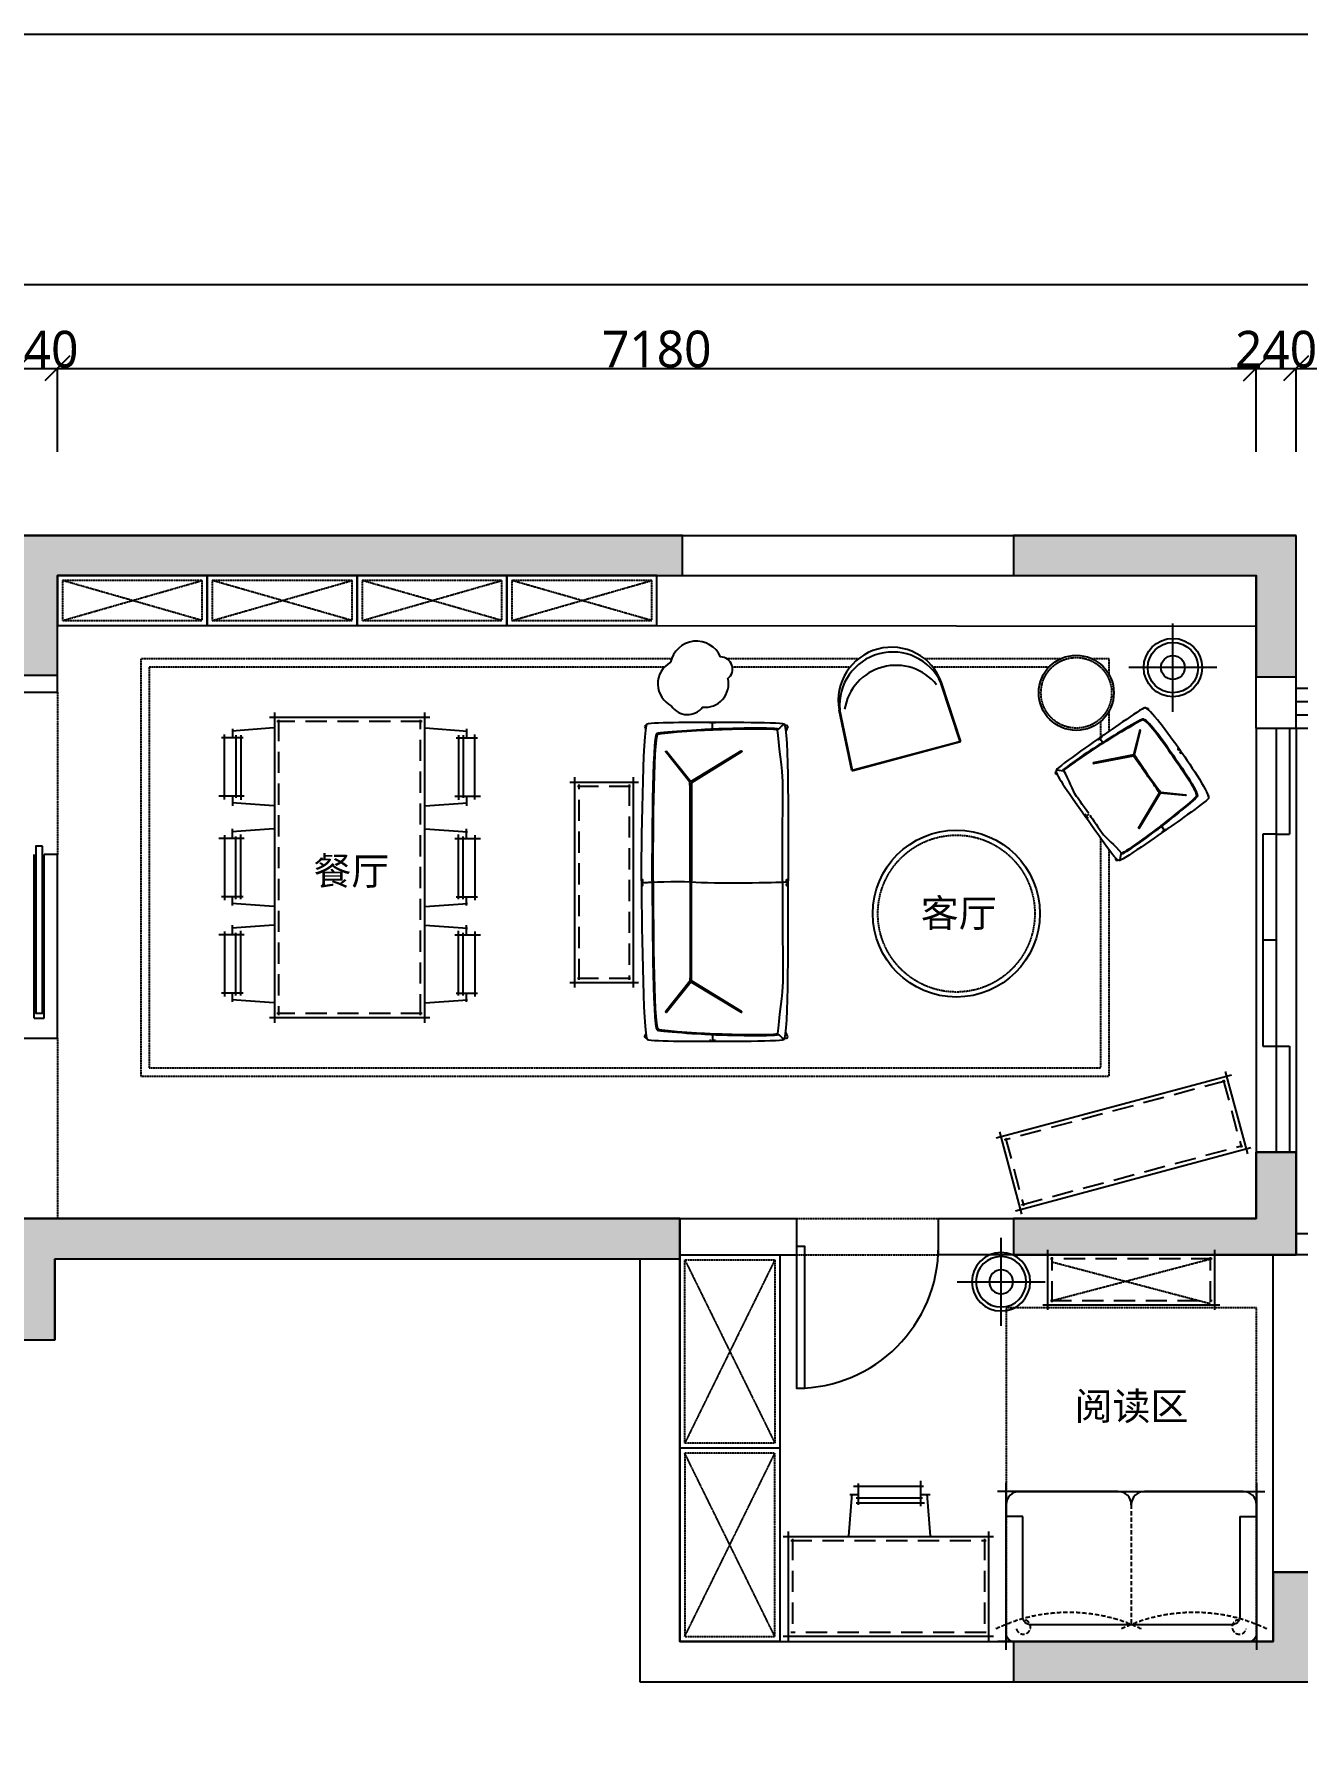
# Model space of a CAD drawing. Header units: millimetres. Extents: x -18923 to 87021, y -73077 to -1985.
# Drawn here: x 22023 to 29594, y -48870 to -38680 of the extents above; entities that cross this region are included whole.
import ezdxf

# ---------------------------------------------------------------- set-up
doc = ezdxf.new("R2010")
doc.units = ezdxf.units.MM
doc.header["$LTSCALE"] = 10
doc.linetypes.add('DASH', pattern=[0.35, 0.25, -0.1])
doc.linetypes.add('DASHED', pattern=[19.05, 12.7, -6.35])
doc.layers.get('Defpoints').update_dxf_attribs({"color": 250})
for name, color, linetype in [('0文字-标注', 7, 'Continuous'), ('1结构-填充-剪力墙', 251, 'Continuous'), ('1结构-墙体', 7, 'Continuous'), ('1结构-墙体-基层', 233, 'Continuous'), ('1结构-楼梯-栏杆', 43, 'Continuous'), ('1结构-楼梯-梯步', 49, 'Continuous'), ('1结构-窗及电梯', 133, 'Continuous'), ('1结构-门', 133, 'Continuous'), ('2平面-家具-活动', 133, 'Continuous'), ('2平面-家具-细线', 8, 'Continuous'), ('5', 8, 'Continuous'), ('DISEGNO', 7, 'Continuous'), ('平面-家具', 133, 'Continuous'), ('平面-文字', 255, 'Continuous'), ('门窗', 3, 'Continuous')]:
    doc.layers.add(name, color=color, linetype=linetype)
doc.styles.add('dim_font', font='SIMPLEX.shx', dxfattribs={"width": 0.8})
doc.styles.add('图框－雅黑', font='')
doc.styles.get('图框－雅黑').set_extended_font_data('Microsoft YaHei')
doc.dimstyles.new('1-30', dxfattribs={"dimtxt": 150, "dimasz": 4, "dimexe": 1.5, "dimexo": 0, "dimgap": 0.6, "dimtad": 1, "dimdec": 0, "dimlfac": 30, "dimdsep": 46, "dimtxsty": 'dim_font', "dimblk": 'DOTSMALL', "dimcen": 4, "dimdle": 1.5, "dimclrd": 123, "dimclre": 123, "dimclrt": 256, "dimadec": 0, "dimazin": 0, "dimtfac": 1, "dimtdec": 0, "dimtix": 1, "dimtmove": 2, "dimatfit": 3, "dimldrblk": 'DOTSMALL', "dimfxl": 1.5, "dimarcsym": 0})

# ---------------------------------------------------------------- blocks, each defined once
blk = doc.blocks.new('_OBLIQUE')
at = {"color": 0, "linetype": 'ByBlock'}
blk.add_line((-0.5, -0.5), (0.5, 0.5), dxfattribs=at)
blk = doc.blocks.new('*D104')
at = {"layer": '0文字-标注', "color": 8, "lineweight": -2, "transparency": 16777216}
for p, q in [((22161, -40684), (29344, -40684)), ((22163, -41184), (22163, -40683)), ((29343, -41184), (29343, -40683))]:
    blk.add_line(p, q, dxfattribs=at)
at = {"layer": 'Defpoints', "color": 0, "transparency": 16777216}
for p in [(29343, -40684), (22163, -41184), (29343, -41184)]:
    blk.add_point(p, dxfattribs=at)
at = {"layer": '0文字-标注', "color": 8, "lineweight": -2, "transparency": 16777216, "xscale": 150, "yscale": 150, "zscale": 150, "rotation": 180}
blk.add_blockref('_OBLIQUE', (22163, -40684), dxfattribs=at)
at = {"layer": '0文字-标注', "color": 8, "lineweight": -2, "transparency": 16777216, "xscale": 150, "yscale": 150, "zscale": 150}
blk.add_blockref('_OBLIQUE', (29343, -40684), dxfattribs=at)
at = {"layer": '0文字-标注', "color": 255, "transparency": 16777216, "insert": (25753, -40569), "char_height": 220, "attachment_point": 5, "style": '图框－雅黑'}
blk.add_mtext('7180', dxfattribs=at)
blk = doc.blocks.new('_DotSmall')
at = {"color": 0, "linetype": 'ByBlock', "const_width": 0.5}
blk.add_lwpolyline([(-0.0625, 0, 1), (0.0625, 0, 1)], format="xyb", close=True, dxfattribs=at)
blk = doc.blocks.new('*D105')
at = {"layer": '0文字-标注', "color": 8, "lineweight": -2, "transparency": 16777216}
for p, q in [((29581, -40684), (30810, -40684)), ((29583, -41184), (29583, -40683)), ((30809, -41184), (30809, -40683))]:
    blk.add_line(p, q, dxfattribs=at)
at = {"layer": 'Defpoints', "color": 0, "transparency": 16777216}
for p in [(30809, -40684), (29583, -41184), (30809, -41184)]:
    blk.add_point(p, dxfattribs=at)
at = {"layer": '0文字-标注', "color": 8, "lineweight": -2, "transparency": 16777216, "xscale": 150, "yscale": 150, "zscale": 150, "rotation": 180}
blk.add_blockref('_OBLIQUE', (29583, -40684), dxfattribs=at)
at = {"layer": '0文字-标注', "color": 8, "lineweight": -2, "transparency": 16777216, "xscale": 150, "yscale": 150, "zscale": 150}
blk.add_blockref('_OBLIQUE', (30809, -40684), dxfattribs=at)
at = {"layer": '0文字-标注', "color": 255, "transparency": 16777216, "insert": (30196, -40569), "char_height": 220, "attachment_point": 5, "style": '图框－雅黑'}
blk.add_mtext('1225', dxfattribs=at)
blk = doc.blocks.new('*D106')
at = {"layer": '0文字-标注', "color": 8, "lineweight": -2, "transparency": 16777216}
for p, q in [((31050, -40184), (11327, -40184)), ((11329, -41184), (11329, -40183)), ((31049, -41184), (31049, -40183))]:
    blk.add_line(p, q, dxfattribs=at)
at = {"layer": 'Defpoints', "color": 0, "transparency": 16777216}
for p in [(11329, -40184), (11329, -41184), (31049, -41184)]:
    blk.add_point(p, dxfattribs=at)
at = {"layer": '0文字-标注', "color": 8, "lineweight": -2, "transparency": 16777216, "xscale": 150, "yscale": 150, "zscale": 150, "rotation": 180}
blk.add_blockref('_OBLIQUE', (11329, -40184), dxfattribs=at)
at = {"layer": '0文字-标注', "color": 8, "lineweight": -2, "transparency": 16777216, "xscale": 150, "yscale": 150, "zscale": 150}
blk.add_blockref('_OBLIQUE', (31049, -40184), dxfattribs=at)
at = {"layer": '0文字-标注', "color": 255, "transparency": 16777216, "insert": (21189, -40069), "char_height": 220, "attachment_point": 5, "style": '图框－雅黑'}
blk.add_mtext('19720', dxfattribs=at)
blk = doc.blocks.new('*D109')
at = {"layer": '0文字-标注', "color": 8, "lineweight": -2, "transparency": 16777216}
for p, q in [((21923, -40684), (21773, -40684)), ((21923, -41184), (21923, -40683)), ((21923, -40684), (22163, -40684)), ((22163, -41184), (22163, -40683)), ((22163, -40684), (22313, -40684))]:
    blk.add_line(p, q, dxfattribs=at)
at = {"layer": 'Defpoints', "color": 0, "transparency": 16777216}
for p in [(22163, -40684), (21923, -41184), (22163, -41184)]:
    blk.add_point(p, dxfattribs=at)
at = {"layer": '0文字-标注', "color": 8, "lineweight": -2, "transparency": 16777216, "xscale": 150, "yscale": 150, "zscale": 150}
blk.add_blockref('_OBLIQUE', (21923, -40684), dxfattribs=at)
at = {"layer": '0文字-标注', "color": 8, "lineweight": -2, "transparency": 16777216, "xscale": 150, "yscale": 150, "zscale": 150, "rotation": 180}
blk.add_blockref('_OBLIQUE', (22163, -40684), dxfattribs=at)
at = {"layer": '0文字-标注', "color": 255, "transparency": 16777216, "insert": (22043, -40570), "char_height": 220, "attachment_point": 5, "style": '图框－雅黑'}
blk.add_mtext('240', dxfattribs=at)
blk = doc.blocks.new('*D110')
at = {"layer": '0文字-标注', "color": 8, "lineweight": -2, "transparency": 16777216}
for p, q in [((29343, -40684), (29193, -40684)), ((29343, -41184), (29343, -40683)), ((29343, -40684), (29583, -40684)), ((29583, -41184), (29583, -40683)), ((29583, -40684), (29733, -40684))]:
    blk.add_line(p, q, dxfattribs=at)
at = {"layer": 'Defpoints', "color": 0, "transparency": 16777216}
for p in [(29583, -40684), (29343, -41184), (29583, -41184)]:
    blk.add_point(p, dxfattribs=at)
at = {"layer": '0文字-标注', "color": 8, "lineweight": -2, "transparency": 16777216, "xscale": 150, "yscale": 150, "zscale": 150}
blk.add_blockref('_OBLIQUE', (29343, -40684), dxfattribs=at)
at = {"layer": '0文字-标注', "color": 8, "lineweight": -2, "transparency": 16777216, "xscale": 150, "yscale": 150, "zscale": 150, "rotation": 180}
blk.add_blockref('_OBLIQUE', (29583, -40684), dxfattribs=at)
at = {"layer": '0文字-标注', "color": 255, "transparency": 16777216, "insert": (29463, -40570), "char_height": 220, "attachment_point": 5, "style": '图框－雅黑'}
blk.add_mtext('240', dxfattribs=at)
blk = doc.blocks.new('A$C6A8E5D30')
for p, q in [((145, 430), (17, 430)), ((34, 41), (34, 461)), ((331, 489), (78, 469)), ((83, 483), (83, 430)), ((103, 445), (103, 47)), ((132, 445), (132, 35)), ((153, 58), (0, 58)), ((331, 0), (78, 20)), ((83, 58), (83, 1))]:
    blk.add_line(p, q)
blk = doc.blocks.new('A$C5C387291')
for p, q in [((300, -630), (300, 630)), ((900, 630), (900, -630)), ((270, 600), (930, 600)), ((270, -600), (930, -600))]:
    blk.add_line(p, q)
at = {"color": 8, "linetype": 'DASHED'}
for p, q in [((315, 575), (885, 575)), ((325, -585), (325, 585)), ((875, 585), (875, -585)), ((315, -575), (885, -575))]:
    blk.add_line(p, q, dxfattribs=at)
blk = doc.blocks.new('A$C464246A8')
at = {"layer": '平面-家具'}
for p, q in [((-750, -50), (-750, 950)), ((-80, 900), (-801, 900)), ((-750, 820), (-750, 750)), ((-689, 900), (800, 900)), ((-670, 900), (-80, 900)), ((80, 900), (670, 900)), ((670, 900), (80, 900)), ((801, 0), (-800, 0))]:
    blk.add_line(p, q, dxfattribs=at)
at = {"layer": '平面-家具', "linetype": 'ByBlock'}
for p, q in [((750, 950), (750, -50)), ((750, 750), (750, 820))]:
    blk.add_line(p, q, dxfattribs=at)
at = {"layer": '平面-家具', "color": 8, "linetype": 'DASHED', "ltscale": 0.2}
blk.add_lwpolyline([(0, 820), (0, 100)], dxfattribs=at)
at = {"layer": '平面-家具'}
for points in [[(750, 750), (750, 50, -0.414214), (700, 0), (-700, 0, -0.414214), (-750, 50), (-750, 750)], [(650, 750), (650, 150, -0.414214), (600, 100), (-600, 100, -0.414214), (-650, 150), (-650, 750)]]:
    blk.add_lwpolyline(points, format="xyb", dxfattribs=at)
blk.add_lwpolyline([(-650, 750), (-750, 750)], dxfattribs=at)
at = {"layer": '平面-家具', "linetype": 'ByBlock'}
blk.add_lwpolyline([(650, 750), (750, 750)], dxfattribs=at)
at = {"layer": '平面-家具'}
for centre, start, end in [((-670, 820), 90, 180), ((-670, 820), 90, 180), ((-80, 820), 0, 90), ((80, 820), 90, 180)]:
    blk.add_arc(centre, 80, start, end, dxfattribs=at)
at = {"layer": '平面-家具', "linetype": 'ByBlock'}
blk.add_arc((670, 820), 80, 0, 90, dxfattribs=at)
at = {"layer": '平面-家具', "color": 8, "linetype": 'DASHED', "ltscale": 0.2}
for centre, radius, start, end in [((-376, -836), 1011, 64.4196, 115.5804), ((-647, 88), 43.2, 195.3981, 89.658), ((376, -836), 1011, 64.4196, 115.5804), ((647, 88), 43.2, 90.342, 344.6019)]:
    blk.add_arc(centre, radius, start, end, dxfattribs=at)
blk = doc.blocks.new('A$C6C9B5940')
for p, q in [((297, 233), (44, 214)), ((49, 175), (49, 232)), ((119, 175), (-34, 175)), ((0, 195), (0, -195)), ((69, -190), (69, 186)), ((98, -190), (98, 198)), ((112, -175), (-17, -175)), ((49, -228), (49, -175)), ((297, -234), (44, -215))]:
    blk.add_line(p, q)
blk = doc.blocks.new('A$C2F4954E5')
at = {"color": 8, "linetype": 'DASHED'}
for p, q in [((1219, 1905), (349, 1905)), ((359, 1915), (359, 145)), ((1209, 145), (1209, 1915)), ((1219, 155), (349, 155))]:
    blk.add_line(p, q, dxfattribs=at)
at = {"layer": '2平面-家具-活动'}
for p, q in [((334, 1960), (334, 100)), ((1234, 100), (1234, 1960)), ((1264, 1930), (304, 1930)), ((1264, 130), (304, 130))]:
    blk.add_line(p, q, dxfattribs=at)
at = {"layer": '2平面-家具-活动', "xscale": -1, "rotation": 180}
blk.add_blockref('A$C6C9B5940', (34, 1633), dxfattribs=at)
at = {"layer": '2平面-家具-活动', "rotation": 180}
blk.add_blockref('A$C6C9B5940', (1534, 1633), dxfattribs=at)
at = {"layer": '2平面-家具-活动'}
for p in [(34, 1030), (34, 453)]:
    blk.add_blockref('A$C6C9B5940', p, dxfattribs=at)
at = {"layer": '2平面-家具-活动', "xscale": -1}
for p in [(1534, 1030), (1534, 453)]:
    blk.add_blockref('A$C6C9B5940', p, dxfattribs=at)
blk = doc.blocks.new('block 838')
at = {"layer": 'DISEGNO', "color": 250, "lineweight": 35, "true_color": 0x19161a}
blk.add_open_spline([(47.2, 358.9), (47.2, 358.7), (47, 358.7), (46.8, 358.7), (46.8, 358.7), (46.8, 358.7), (46.8, 358.7), (46.5, 358.7), (46.3, 358.7), (46.3, 358.9), (46.3, 358.9), (46.3, 358.9), (46.3, 358.9), (46.3, 359), (46.5, 359.1), (46.8, 359.1), (46.8, 359.1), (46.8, 359.1), (46.8, 359.1), (47, 359.1), (47.2, 359), (47.2, 358.9)], degree=3, knots=[0, 0, 0, 0, 1, 1, 1, 2, 2, 2, 3, 3, 3, 4, 4, 4, 5, 5, 5, 6, 6, 6, 7, 7, 7, 7], dxfattribs=at)
blk = doc.blocks.new('block 839')
at = {"layer": 'DISEGNO', "color": 250, "lineweight": 35, "true_color": 0x19161a}
blk.add_open_spline([(50, 358.9), (50, 358.7), (49.8, 358.7), (49.6, 358.7), (49.6, 358.7), (49.6, 358.7), (49.6, 358.7), (49.3, 358.7), (49.1, 358.7), (49.1, 358.9), (49.1, 358.9), (49.1, 358.9), (49.1, 358.9), (49.1, 359), (49.3, 359.1), (49.6, 359.1), (49.6, 359.1), (49.6, 359.1), (49.6, 359.1), (49.8, 359.1), (50, 359), (50, 358.9)], degree=3, knots=[0, 0, 0, 0, 1, 1, 1, 2, 2, 2, 3, 3, 3, 4, 4, 4, 5, 5, 5, 6, 6, 6, 7, 7, 7, 7], dxfattribs=at)
blk = doc.blocks.new('block 842')
at = {"layer": 'DISEGNO', "color": 250, "lineweight": 35, "true_color": 0x19161a}
blk.add_open_spline([(47.2, 262.9), (47.2, 262.8), (47, 262.7), (46.8, 262.7), (46.8, 262.7), (46.8, 262.7), (46.8, 262.7), (46.5, 262.7), (46.3, 262.8), (46.3, 262.9), (46.3, 262.9), (46.3, 262.9), (46.3, 262.9), (46.3, 263.1), (46.5, 263.2), (46.8, 263.2), (46.8, 263.2), (46.8, 263.2), (46.8, 263.2), (47, 263.2), (47.2, 263.1), (47.2, 262.9)], degree=3, knots=[0, 0, 0, 0, 1, 1, 1, 2, 2, 2, 3, 3, 3, 4, 4, 4, 5, 5, 5, 6, 6, 6, 7, 7, 7, 7], dxfattribs=at)
blk = doc.blocks.new('block 843')
at = {"layer": 'DISEGNO', "color": 250, "lineweight": 35, "true_color": 0x19161a}
blk.add_open_spline([(50, 262.9), (50, 262.8), (49.8, 262.7), (49.6, 262.7), (49.6, 262.7), (49.6, 262.7), (49.6, 262.7), (49.3, 262.7), (49.1, 262.8), (49.1, 262.9), (49.1, 262.9), (49.1, 262.9), (49.1, 262.9), (49.1, 263.1), (49.3, 263.2), (49.6, 263.2), (49.6, 263.2), (49.6, 263.2), (49.6, 263.2), (49.8, 263.2), (50, 263.1), (50, 262.9)], degree=3, knots=[0, 0, 0, 0, 1, 1, 1, 2, 2, 2, 3, 3, 3, 4, 4, 4, 5, 5, 5, 6, 6, 6, 7, 7, 7, 7], dxfattribs=at)
blk = doc.blocks.new('DivanoCarmel2400P')
for p, q in [((208107, 8759), (208118, 8770)), ((208109, 8756), (208107, 8759)), ((208118, 8770), (208136, 8761)), ((210173, 8770), (210155, 8761)), ((210184, 8759), (210173, 8770)), ((210182, 8756), (210184, 8759)), ((208138, 7929), (208138, 7929)), ((208112, 7840), (208107, 7831)), ((208107, 7831), (208118, 7821)), ((208118, 7821), (208149, 7835)), ((210173, 7821), (210143, 7835)), ((210184, 7831), (210173, 7821)), ((210179, 7840), (210184, 7831))]:
    blk.add_line(p, q)
for points in [[(209152, 8790), (208996, 8790), (208112, 8781), (208100, 8752)], [(209152, 8790), (209309, 8790), (210179, 8781), (210191, 8752)], [(208100, 8752), (208088, 8723), (208089, 8356), (208089, 8356)], [(208100, 8752), (208100, 8752), (208100, 8752), (208100, 8752)], [(208163, 8687), (208151, 8657), (208133, 8316), (208133, 8316)], [(208169, 8682), (208157, 8653), (208139, 8320), (208139, 8320)], [(209157, 8719), (209032, 8719), (208176, 8717), (208163, 8687)], [(208163, 8687), (208163, 8687), (208163, 8687), (208163, 8687)], [(209152, 8713), (208996, 8713), (208181, 8711), (208169, 8682)], [(208169, 8682), (208169, 8682), (208169, 8682), (208169, 8682)], [(209151, 8719), (209312, 8719), (210115, 8717), (210128, 8687)], [(209152, 8713), (209309, 8713), (210110, 8711), (210122, 8682)], [(210122, 8682), (210122, 8682), (210122, 8682), (210122, 8682)], [(210122, 8682), (210134, 8653), (210152, 8320), (210152, 8320)], [(210128, 8687), (210128, 8687), (210128, 8687), (210128, 8687)], [(210128, 8687), (210140, 8657), (210158, 8316), (210158, 8316)], [(210191, 8752), (210191, 8752), (210191, 8752), (210191, 8752)], [(210191, 8752), (210203, 8723), (210202, 8356), (210202, 8356)], [(208089, 8356), (208089, 8356), (208088, 7874), (208100, 7845)], [(208089, 8356), (208089, 8356), (208089, 8356), (208089, 8356)], [(208093, 8339), (208091, 8339), (208090, 8337), (208090, 8334)], [(208095, 8334), (208095, 8337), (208094, 8339), (208093, 8339)], [(208093, 8339), (208093, 8339), (208093, 8339), (208093, 8339)], [(210202, 8356), (210202, 8356), (210203, 7874), (210191, 7845)], [(210196, 8334), (210196, 8337), (210197, 8339), (210199, 8339)], [(210199, 8339), (210199, 8339), (210199, 8339), (210199, 8339)], [(210199, 8339), (210200, 8339), (210201, 8337), (210201, 8334)], [(210202, 8356), (210202, 8356), (210202, 8356), (210202, 8356)], [(208139, 8320), (208134, 8320), (208094, 8320), (208089, 8319)], [(208090, 8334), (208090, 8334), (208090, 8334), (208090, 8334)], [(208090, 8334), (208090, 8332), (208091, 8330), (208093, 8330)], [(208093, 8311), (208091, 8311), (208090, 8309), (208090, 8306)], [(208090, 8306), (208090, 8306), (208090, 8306), (208090, 8306)], [(208090, 8306), (208090, 8303), (208091, 8301), (208093, 8301)], [(208093, 8330), (208094, 8330), (208095, 8332), (208095, 8334)], [(208095, 8306), (208095, 8309), (208094, 8311), (208093, 8311)], [(208093, 8311), (208093, 8311), (208093, 8311), (208093, 8311)], [(208093, 8301), (208094, 8301), (208095, 8303), (208095, 8306)], [(208095, 8334), (208095, 8334), (208095, 8334), (208095, 8334)], [(208095, 8306), (208095, 8306), (208095, 8306), (208095, 8306)], [(208133, 8316), (208133, 8316), (208119, 7910), (208134, 7883)], [(208139, 8320), (208139, 8320), (208125, 7916), (208140, 7889)], [(208133, 8316), (208133, 8316), (208133, 8316), (208133, 8316)], [(208139, 8320), (208139, 8320), (208139, 8320), (208139, 8320)], [(210152, 8320), (210152, 8320), (210166, 7916), (210151, 7889)], [(210152, 8320), (210152, 8320), (210152, 8320), (210152, 8320)], [(210152, 8320), (210157, 8320), (210197, 8320), (210202, 8319)], [(210158, 8316), (210158, 8316), (210172, 7910), (210157, 7883)], [(210158, 8316), (210158, 8316), (210158, 8316), (210158, 8316)], [(210199, 8330), (210197, 8330), (210196, 8332), (210196, 8334)], [(210196, 8334), (210196, 8334), (210196, 8334), (210196, 8334)], [(210196, 8306), (210196, 8309), (210197, 8311), (210199, 8311)], [(210199, 8301), (210197, 8301), (210196, 8303), (210196, 8306)], [(210196, 8306), (210196, 8306), (210196, 8306), (210196, 8306)], [(210201, 8334), (210201, 8332), (210200, 8330), (210199, 8330)], [(210199, 8311), (210199, 8311), (210199, 8311), (210199, 8311)], [(210199, 8311), (210200, 8311), (210201, 8309), (210201, 8306)], [(210201, 8306), (210201, 8303), (210200, 8301), (210199, 8301)], [(210201, 8334), (210201, 8334), (210201, 8334), (210201, 8334)], [(210201, 8306), (210201, 8306), (210201, 8306), (210201, 8306)], [(208101, 7846), (208101, 7846), (208123, 7870), (208140, 7889)], [(208481, 7855), (208420, 7855), (208225, 7883), (208140, 7889)], [(209810, 7855), (209871, 7855), (210066, 7883), (210151, 7889)], [(210190, 7846), (210190, 7846), (210168, 7870), (210151, 7889)], [(208100, 7845), (208100, 7845), (208100, 7845), (208100, 7845)], [(208100, 7845), (208112, 7816), (208877, 7818), (209152, 7818)], [(209152, 7856), (209117, 7856), (208503, 7855), (208481, 7855)], [(208481, 7855), (208481, 7855), (208481, 7855), (208481, 7855)], [(209141, 7822), (209143, 7828), (209140, 7856), (209140, 7856)], [(209140, 7856), (209140, 7856), (209140, 7856), (209140, 7856)], [(209152, 7856), (209187, 7856), (209788, 7855), (209810, 7855)], [(210191, 7845), (210179, 7816), (209428, 7818), (209152, 7818)], [(209810, 7855), (209810, 7855), (209810, 7855), (209810, 7855)], [(210191, 7845), (210191, 7845), (210191, 7845), (210191, 7845)]]:
    blk.add_open_spline(points, degree=3)
at = {"color": 8}
for points in [[(209142, 8789), (209142, 8789), (209140, 8758), (209141, 8750)], [(209141, 8750), (209141, 8750), (209141, 8750), (209141, 8750)], [(209141, 8750), (209141, 8750), (209152, 8557), (209144, 8467)], [(208281, 8628), (208280, 8626), (208281, 8624), (208281, 8624)], [(208284, 8630), (208284, 8630), (208283, 8631), (208281, 8628)], [(208281, 8628), (208281, 8628), (208281, 8628), (208281, 8628)], [(208281, 8624), (208281, 8624), (208281, 8624), (208281, 8624)], [(208281, 8624), (208281, 8624), (208281, 8624), (208281, 8624)], [(208281, 8624), (208281, 8624), (208281, 8624), (208281, 8624)], [(208281, 8624), (208281, 8624), (208483, 8463), (208483, 8463)], [(208486, 8470), (208486, 8470), (208284, 8630), (208284, 8630)], [(208284, 8630), (208284, 8630), (208284, 8630), (208284, 8630)], [(209805, 8470), (209805, 8470), (210007, 8630), (210007, 8630)], [(210010, 8624), (210010, 8624), (209808, 8463), (209808, 8463)], [(210007, 8630), (210007, 8630), (210008, 8631), (210010, 8628)], [(210007, 8630), (210007, 8630), (210007, 8630), (210007, 8630)], [(210010, 8628), (210010, 8628), (210010, 8628), (210010, 8628)], [(210010, 8628), (210011, 8626), (210010, 8624), (210010, 8624)], [(210010, 8624), (210010, 8624), (210010, 8624), (210010, 8624)], [(210010, 8624), (210010, 8624), (210010, 8624), (210010, 8624)], [(210010, 8624), (210010, 8624), (210010, 8624), (210010, 8624)], [(208483, 8463), (208483, 8463), (208281, 8130), (208281, 8130)], [(208285, 8127), (208285, 8127), (208490, 8460), (208490, 8460)], [(208483, 8463), (208483, 8463), (208483, 8463), (208483, 8463)], [(208537, 8468), (208505, 8468), (208486, 8470), (208486, 8470)], [(208486, 8470), (208486, 8470), (208486, 8470), (208486, 8470)], [(208490, 8460), (208490, 8460), (208490, 8460), (208490, 8460)], [(208490, 8460), (208490, 8460), (208506, 8460), (208538, 8460)], [(209152, 8467), (209132, 8467), (208570, 8468), (208537, 8468)], [(208537, 8468), (208537, 8468), (208537, 8468), (208537, 8468)], [(208538, 8460), (208538, 8460), (208538, 8460), (208538, 8460)], [(208538, 8460), (208571, 8460), (209133, 8460), (209152, 8460)], [(209140, 7856), (209140, 7856), (209129, 8323), (209143, 8459)], [(209152, 8467), (209172, 8467), (209721, 8468), (209754, 8468)], [(209753, 8460), (209720, 8460), (209172, 8460), (209152, 8460)], [(209801, 8460), (209801, 8460), (209785, 8460), (209753, 8460)], [(209753, 8460), (209753, 8460), (209753, 8460), (209753, 8460)], [(209754, 8468), (209786, 8468), (209805, 8470), (209805, 8470)], [(209754, 8468), (209754, 8468), (209754, 8468), (209754, 8468)], [(210006, 8127), (210006, 8127), (209801, 8460), (209801, 8460)], [(209801, 8460), (209801, 8460), (209801, 8460), (209801, 8460)], [(209805, 8470), (209805, 8470), (209805, 8470), (209805, 8470)], [(209808, 8463), (209808, 8463), (209808, 8463), (209808, 8463)], [(209808, 8463), (209808, 8463), (210011, 8130), (210011, 8130)], [(208281, 8130), (208281, 8130), (208279, 8128), (208281, 8126)], [(208281, 8130), (208281, 8130), (208281, 8130), (208281, 8130)], [(208281, 8126), (208283, 8124), (208285, 8127), (208285, 8127)], [(208281, 8126), (208281, 8126), (208281, 8126), (208281, 8126)], [(208285, 8127), (208285, 8127), (208285, 8127), (208285, 8127)], [(210010, 8126), (210008, 8124), (210006, 8127), (210006, 8127)], [(210006, 8127), (210006, 8127), (210006, 8127), (210006, 8127)], [(210011, 8130), (210011, 8130), (210012, 8128), (210010, 8126)], [(210010, 8126), (210010, 8126), (210010, 8126), (210010, 8126)], [(210011, 8130), (210011, 8130), (210011, 8130), (210011, 8130)]]:
    blk.add_open_spline(points, degree=3, dxfattribs=at)
at = {"color": 8, "ltscale": 300, "xscale": 9.999999999999998, "yscale": 9.999999999999998, "zscale": 9.999999999999998}
for name in ['block 838', 'block 839']:
    blk.add_blockref(name, (208658, 5197), dxfattribs=at)
at = {"ltscale": 300, "xscale": 9.999999999999998, "yscale": 9.999999999999998, "zscale": 9.999999999999998}
for name in ['block 842', 'block 843']:
    blk.add_blockref(name, (208658, 5197), dxfattribs=at)
blk = doc.blocks.new('block 1038')
at = {"layer": 'DISEGNO', "color": 250, "lineweight": 35, "true_color": 0x19161a}
blk.add_open_spline([(-275.5, 351.4), (-275.5, 351.3), (-275.7, 351.2), (-276, 351.2), (-276, 351.2), (-276, 351.2), (-276, 351.2), (-276.2, 351.2), (-276.4, 351.3), (-276.4, 351.4), (-276.4, 351.4), (-276.4, 351.4), (-276.4, 351.4), (-276.4, 351.5), (-276.2, 351.6), (-276, 351.6), (-276, 351.6), (-276, 351.6), (-276, 351.6), (-275.7, 351.6), (-275.5, 351.5), (-275.5, 351.4)], degree=3, knots=[0, 0, 0, 0, 1, 1, 1, 2, 2, 2, 3, 3, 3, 4, 4, 4, 5, 5, 5, 6, 6, 6, 7, 7, 7, 7], dxfattribs=at)
blk = doc.blocks.new('block 1039')
at = {"layer": 'DISEGNO', "color": 250, "lineweight": 35, "true_color": 0x19161a}
blk.add_open_spline([(-272.7, 351.4), (-272.7, 351.3), (-272.9, 351.2), (-273.2, 351.2), (-273.2, 351.2), (-273.2, 351.2), (-273.2, 351.2), (-273.4, 351.2), (-273.6, 351.3), (-273.6, 351.4), (-273.6, 351.4), (-273.6, 351.4), (-273.6, 351.4), (-273.6, 351.5), (-273.4, 351.6), (-273.2, 351.6), (-273.2, 351.6), (-273.2, 351.6), (-273.2, 351.6), (-272.9, 351.6), (-272.7, 351.5), (-272.7, 351.4)], degree=3, knots=[0, 0, 0, 0, 1, 1, 1, 2, 2, 2, 3, 3, 3, 4, 4, 4, 5, 5, 5, 6, 6, 6, 7, 7, 7, 7], dxfattribs=at)
blk = doc.blocks.new('block 1037')
at = {"layer": 'DISEGNO'}
for name in ['block 1038', 'block 1039']:
    blk.add_blockref(name, (0, 0), dxfattribs=at)
blk = doc.blocks.new('PoltronaCarmelP')
for p, q in [((214868, 8613), (214879, 8623)), ((214869, 8612), (214868, 8613)), ((214879, 8623), (214889, 8618)), ((215721, 8623), (215712, 8618)), ((215732, 8613), (215721, 8623)), ((215731, 8612), (215732, 8613)), ((214899, 7831), (214899, 7831)), ((215701, 7831), (215701, 7831)), ((214871, 7739), (214868, 7734)), ((214868, 7734), (214879, 7723)), ((214879, 7723), (214897, 7732)), ((215721, 7723), (215703, 7732)), ((215732, 7734), (215721, 7723)), ((215729, 7739), (215732, 7734))]:
    blk.add_line(p, q)
for points in [[(215302, 8640), (215145, 8640), (214873, 8635), (214861, 8605)], [(215298, 8640), (215455, 8640), (215727, 8635), (215739, 8605)], [(214861, 8605), (214849, 8576), (214850, 8209), (214850, 8209)], [(214861, 8605), (214861, 8605), (214861, 8605), (214861, 8605)], [(214925, 8541), (214912, 8511), (214894, 8170), (214894, 8170)], [(214930, 8535), (214918, 8506), (214900, 8173), (214900, 8173)], [(215303, 8572), (215142, 8572), (214937, 8571), (214925, 8541)], [(214925, 8541), (214925, 8541), (214925, 8541), (214925, 8541)], [(215302, 8566), (215145, 8566), (214942, 8565), (214930, 8535)], [(214930, 8535), (214930, 8535), (214930, 8535), (214930, 8535)], [(215297, 8572), (215458, 8572), (215663, 8571), (215675, 8541)], [(215298, 8566), (215455, 8566), (215658, 8565), (215670, 8535)], [(215670, 8535), (215670, 8535), (215670, 8535), (215670, 8535)], [(215670, 8535), (215682, 8506), (215700, 8173), (215700, 8173)], [(215675, 8541), (215675, 8541), (215675, 8541), (215675, 8541)], [(215675, 8541), (215688, 8511), (215706, 8170), (215706, 8170)], [(215739, 8605), (215739, 8605), (215739, 8605), (215739, 8605)], [(215739, 8605), (215751, 8576), (215750, 8209), (215750, 8209)], [(214984, 8474), (214982, 8471), (214984, 8470), (214984, 8470)], [(214987, 8475), (214987, 8475), (214985, 8476), (214984, 8474)], [(214984, 8474), (214984, 8474), (214984, 8474), (214984, 8474)], [(214984, 8470), (214984, 8470), (214984, 8470), (214984, 8470)], [(214984, 8470), (214984, 8470), (214984, 8470), (214984, 8470)], [(214984, 8470), (214984, 8470), (214984, 8470), (214984, 8470)], [(214987, 8475), (214987, 8475), (214987, 8475), (214987, 8475)], [(214850, 8209), (214850, 8209), (214849, 7777), (214861, 7748)], [(214850, 8209), (214850, 8209), (214850, 8209), (214850, 8209)], [(214900, 8174), (214895, 8173), (214855, 8173), (214850, 8173)], [(214854, 8192), (214852, 8192), (214851, 8190), (214851, 8188)], [(214851, 8188), (214851, 8188), (214851, 8188), (214851, 8188)], [(214851, 8188), (214851, 8185), (214852, 8183), (214854, 8183)], [(214854, 8164), (214852, 8164), (214851, 8162), (214851, 8159)], [(214851, 8159), (214851, 8159), (214851, 8159), (214851, 8159)], [(214851, 8159), (214851, 8157), (214852, 8155), (214854, 8155)], [(214856, 8188), (214856, 8190), (214855, 8192), (214854, 8192)], [(214854, 8192), (214854, 8192), (214854, 8192), (214854, 8192)], [(214854, 8183), (214855, 8183), (214856, 8185), (214856, 8188)], [(214856, 8159), (214856, 8162), (214855, 8164), (214854, 8164)], [(214854, 8164), (214854, 8164), (214854, 8164), (214854, 8164)], [(214854, 8155), (214855, 8155), (214856, 8157), (214856, 8159)], [(214856, 8188), (214856, 8188), (214856, 8188), (214856, 8188)], [(214856, 8159), (214856, 8159), (214856, 8159), (214856, 8159)], [(214894, 8170), (214894, 8170), (214880, 7813), (214895, 7786)], [(214900, 8173), (214900, 8173), (214886, 7819), (214901, 7792)], [(214894, 8170), (214894, 8170), (214894, 8170), (214894, 8170)], [(214900, 8173), (214900, 8173), (214900, 8173), (214900, 8173)], [(215700, 8173), (215700, 8173), (215714, 7819), (215699, 7792)], [(215700, 8174), (215705, 8173), (215745, 8173), (215750, 8173)], [(215700, 8173), (215700, 8173), (215700, 8173), (215700, 8173)], [(215706, 8170), (215706, 8170), (215720, 7813), (215705, 7786)], [(215706, 8170), (215706, 8170), (215706, 8170), (215706, 8170)], [(215750, 8209), (215750, 8209), (215751, 7777), (215739, 7748)], [(215744, 8188), (215744, 8190), (215745, 8192), (215746, 8192)], [(215746, 8183), (215745, 8183), (215744, 8185), (215744, 8188)], [(215744, 8188), (215744, 8188), (215744, 8188), (215744, 8188)], [(215744, 8159), (215744, 8162), (215745, 8164), (215746, 8164)], [(215746, 8155), (215745, 8155), (215744, 8157), (215744, 8159)], [(215744, 8159), (215744, 8159), (215744, 8159), (215744, 8159)], [(215746, 8192), (215746, 8192), (215746, 8192), (215746, 8192)], [(215746, 8192), (215748, 8192), (215749, 8190), (215749, 8188)], [(215749, 8188), (215749, 8185), (215748, 8183), (215746, 8183)], [(215746, 8164), (215746, 8164), (215746, 8164), (215746, 8164)], [(215746, 8164), (215748, 8164), (215749, 8162), (215749, 8159)], [(215749, 8159), (215749, 8157), (215748, 8155), (215746, 8155)], [(215749, 8188), (215749, 8188), (215749, 8188), (215749, 8188)], [(215749, 8159), (215749, 8159), (215749, 8159), (215749, 8159)], [(215750, 8209), (215750, 8209), (215750, 8209), (215750, 8209)], [(214983, 8020), (214983, 8020), (214982, 8018), (214984, 8016)], [(214983, 8020), (214983, 8020), (214983, 8020), (214983, 8020)], [(214984, 8016), (214984, 8016), (214984, 8016), (214984, 8016)], [(214984, 8016), (214985, 8014), (214987, 8016), (214987, 8016)], [(214987, 8016), (214987, 8016), (214987, 8016), (214987, 8016)], [(214861, 7748), (214861, 7748), (214861, 7748), (214861, 7748)], [(214861, 7748), (214873, 7719), (215027, 7724), (215302, 7724)], [(214862, 7749), (214862, 7749), (214884, 7772), (214901, 7792)], [(215125, 7758), (215064, 7758), (214986, 7786), (214901, 7792)], [(215293, 7759), (215258, 7759), (215148, 7758), (215125, 7758)], [(215125, 7758), (215125, 7758), (215125, 7758), (215125, 7758)], [(215280, 7732), (215280, 7733), (215282, 7734), (215285, 7734)], [(215285, 7730), (215282, 7730), (215280, 7731), (215280, 7732)], [(215280, 7732), (215280, 7732), (215280, 7732), (215280, 7732)], [(215285, 7734), (215285, 7734), (215285, 7734), (215285, 7734)], [(215285, 7734), (215287, 7734), (215289, 7733), (215289, 7732)], [(215289, 7732), (215289, 7731), (215287, 7730), (215285, 7730)], [(215285, 7730), (215285, 7730), (215285, 7730), (215285, 7730)], [(215739, 7748), (215727, 7719), (215573, 7724), (215298, 7724)], [(215300, 7728), (215302, 7735), (215299, 7759), (215299, 7759)], [(215299, 7759), (215299, 7759), (215299, 7759), (215299, 7759)], [(215307, 7759), (215342, 7759), (215452, 7758), (215475, 7758)], [(215308, 7732), (215308, 7733), (215310, 7734), (215313, 7734)], [(215313, 7730), (215310, 7730), (215308, 7731), (215308, 7732)], [(215308, 7732), (215308, 7732), (215308, 7732), (215308, 7732)], [(215313, 7734), (215313, 7734), (215313, 7734), (215313, 7734)], [(215313, 7734), (215315, 7734), (215317, 7733), (215317, 7732)], [(215317, 7732), (215317, 7731), (215315, 7730), (215313, 7730)], [(215313, 7730), (215313, 7730), (215313, 7730), (215313, 7730)], [(215475, 7758), (215536, 7758), (215614, 7786), (215699, 7792)], [(215475, 7758), (215475, 7758), (215475, 7758), (215475, 7758)], [(215738, 7749), (215738, 7749), (215716, 7772), (215699, 7792)], [(215739, 7748), (215739, 7748), (215739, 7748), (215739, 7748)]]:
    blk.add_open_spline(points, degree=3)
at = {"color": 8}
for points in [[(214984, 8470), (214984, 8470), (215115, 8317), (215115, 8317)], [(215118, 8324), (215118, 8324), (214987, 8475), (214987, 8475)], [(215482, 8324), (215482, 8324), (215613, 8475), (215613, 8475)], [(215616, 8470), (215616, 8470), (215485, 8317), (215485, 8317)], [(215613, 8475), (215613, 8475), (215615, 8476), (215616, 8474)], [(215613, 8475), (215613, 8475), (215613, 8475), (215613, 8475)], [(215616, 8474), (215616, 8474), (215616, 8474), (215616, 8474)], [(215616, 8474), (215618, 8471), (215616, 8470), (215616, 8470)], [(215616, 8470), (215616, 8470), (215616, 8470), (215616, 8470)], [(215616, 8470), (215616, 8470), (215616, 8470), (215616, 8470)], [(215616, 8470), (215616, 8470), (215616, 8470), (215616, 8470)], [(215115, 8317), (215115, 8317), (214983, 8020), (214983, 8020)], [(214987, 8016), (214987, 8016), (215121, 8313), (215121, 8313)], [(215115, 8317), (215115, 8317), (215115, 8317), (215115, 8317)], [(215169, 8321), (215137, 8321), (215118, 8324), (215118, 8324)], [(215118, 8324), (215118, 8324), (215118, 8324), (215118, 8324)], [(215121, 8313), (215121, 8313), (215138, 8314), (215170, 8314)], [(215121, 8313), (215121, 8313), (215121, 8313), (215121, 8313)], [(215300, 8320), (215280, 8320), (215202, 8321), (215169, 8321)], [(215169, 8321), (215169, 8321), (215169, 8321), (215169, 8321)], [(215170, 8314), (215170, 8314), (215170, 8314), (215170, 8314)], [(215170, 8314), (215203, 8314), (215280, 8313), (215300, 8313)], [(215300, 8320), (215320, 8320), (215398, 8321), (215431, 8321)], [(215430, 8314), (215397, 8314), (215320, 8313), (215300, 8313)], [(215479, 8313), (215479, 8313), (215462, 8314), (215430, 8314)], [(215430, 8314), (215430, 8314), (215430, 8314), (215430, 8314)], [(215431, 8321), (215463, 8321), (215482, 8324), (215482, 8324)], [(215431, 8321), (215431, 8321), (215431, 8321), (215431, 8321)], [(215613, 8016), (215613, 8016), (215479, 8313), (215479, 8313)], [(215479, 8313), (215479, 8313), (215479, 8313), (215479, 8313)], [(215482, 8324), (215482, 8324), (215482, 8324), (215482, 8324)], [(215485, 8317), (215485, 8317), (215485, 8317), (215485, 8317)], [(215485, 8317), (215485, 8317), (215617, 8020), (215617, 8020)], [(215617, 8016), (215615, 8014), (215613, 8016), (215613, 8016)], [(215613, 8016), (215613, 8016), (215613, 8016), (215613, 8016)], [(215617, 8020), (215617, 8020), (215617, 8020), (215617, 8020)], [(215617, 8020), (215617, 8020), (215618, 8018), (215617, 8016)], [(215617, 8016), (215617, 8016), (215617, 8016), (215617, 8016)]]:
    blk.add_open_spline(points, degree=3, dxfattribs=at)
at = {"ltscale": 300, "xscale": 10, "yscale": 10, "zscale": 10}
blk.add_blockref('block 1037', (218044, 5121), dxfattribs=at)
blk = doc.blocks.new('*U138')
for p, q in [((-630, 350), (630, 350)), ((-600, 380), (-600, -30)), ((600, 380), (600, -30)), ((630, 0), (-630, 0))]:
    blk.add_line(p, q)
at = {"color": 8, "linetype": 'DASHED'}
for p, q in [((-585, 325), (585, 325)), ((-575, 335), (-575, 15)), ((575, 335), (575, 15)), ((585, 25), (-585, 25))]:
    blk.add_line(p, q, dxfattribs=at)
blk = doc.blocks.new('A$C020E78CB')
for p, q in [((-259.4, -48.8), (-244.2, 235.6)), ((-256.4, -48.8), (-241.2, 235.5)), ((256.4, -48.8), (241.2, 235.5)), ((259.4, -48.8), (244.2, 235.6)), ((-259.4, -48.8), (-256.4, -48.8)), ((-259.4, -48.8), (-256.4, -48.8)), ((-256.4, -48.8), (-259.4, -48.8)), ((-256.4, -48.8), (-253.4, -49)), ((-256.4, -48.8), (-253.4, -49)), ((-256.4, -48.8), (-253.4, -48.8)), ((-256.4, -48.8), (-253.4, -48.8)), ((-253.4, -49), (-253.4, -48.8)), ((-253.4, -49), (-253.4, -48.8)), ((-253.4, -48.9), (253.4, -48.9)), ((-253.4, -48.9), (253.4, -48.9)), ((-253.4, -49.1), (-253.4, -48.9)), ((-253.4, -49.1), (-253.4, -48.9)), ((-253.4, -50), (-253.4, -48.9)), ((-253.4, -50), (-253.4, -48.9)), ((253.4, -49.1), (-253.4, -49.1)), ((-253.4, -49.1), (253.4, -49.1)), ((253.4, -50), (-253.4, -50)), ((-253.4, -50), (253.4, -50)), ((253.4, -48.8), (253.3, -47.7)), ((253.4, -49), (256.4, -48.8)), ((253.4, -48.8), (256.4, -48.8)), ((253.4, -49), (253.4, -48.8)), ((253.4, -49), (256.4, -48.8)), ((253.4, -48.8), (256.4, -48.8)), ((253.4, -49), (253.4, -48.8)), ((253.4, -48.9), (253.4, -48.8)), ((253.4, -48.9), (253.4, -48.8)), ((253.4, -49.1), (253.4, -48.9)), ((253.4, -49.1), (253.4, -48.9)), ((253.4, -50), (253.4, -48.9)), ((253.4, -50), (253.4, -48.9)), ((256.4, -48.8), (259.4, -48.8)), ((256.4, -48.8), (259.4, -48.8)), ((259.4, -48.8), (256.4, -48.8))]:
    blk.add_line(p, q)
for centre, radius, start, end in [((0, 216.2), 245, 4.53052, 175.46948), ((0, 193.7), 244.8, 9.82457, 170.17543), ((-0.1, 135.7), 239.6, 23.57151, 156.0009), ((-1565.9, -166.9), 1823.1, 3.71225, 3.83631)]:
    blk.add_arc(centre, radius, start, end)
blk = doc.blocks.new('*U140')
for p, q in [((-730, 450), (730, 450)), ((-700, 480), (-700, -30)), ((700, 480), (700, -30)), ((730, 0), (-730, 0))]:
    blk.add_line(p, q)
at = {"color": 8, "linetype": 'DASHED'}
for p, q in [((-685, 425), (685, 425)), ((-675, 435), (-675, 15)), ((675, 435), (675, 15)), ((685, 25), (-685, 25))]:
    blk.add_line(p, q, dxfattribs=at)
blk = doc.blocks.new('df')
at = {"color": 8, "linetype": 'DASH', "ltscale": 400}
for p, q in [((137444.6, 23361.8), (137444.6, 23715.5)), ((137444.6, 23361.8), (137444.6, 23715.5)), ((137267.7, 23538.7), (137621.4, 23538.7))]:
    blk.add_line(p, q, dxfattribs=at)
at = {"ltscale": 300}
for radius in [117.2, 101.1, 47.9]:
    blk.add_circle((137444.6, 23538.7), radius, dxfattribs=at)
at = {"layer": '5', "linetype": 'DASH', "ltscale": 400}
blk.add_line((137267.7, 23538.7), (137621.4, 23538.7), dxfattribs=at)
at = {"layer": '5', "ltscale": 300}
blk.add_circle((137444.6, 23538.7), 101.1, dxfattribs=at)
blk = doc.blocks.new('*U141')
for p, q in [((-500, 330), (-500, -30)), ((500, 330), (500, -30)), ((-530, 300), (530, 300)), ((530, 0), (-530, 0))]:
    blk.add_line(p, q)
at = {"color": 8, "linetype": 'DASHED'}
for p, q in [((-485, 275), (485, 275)), ((-475, 285), (-475, 15)), ((475, 285), (475, 15)), ((485, 25), (-485, 25))]:
    blk.add_line(p, q, dxfattribs=at)

msp = doc.modelspace()

# ---------------------------------------------------------------- hatches: boundary and pattern name
at = {"layer": '1结构-填充-剪力墙'}
h = msp.add_hatch(color=256, dxfattribs=at)
h.dxf.hatch_style = 1
h.paths.add_polyline_path([(25907.7, -41684.2), (21922.7, -41684.2), (21922.6, -41924.2), (21922.7, -41924.2), (21922.7, -42524.2), (22162.7, -42524.2), (22162.7, -41924.2), (25667.7, -41924.2), (25907.7, -41924.2)])
h = msp.add_hatch(color=256, dxfattribs=at)
h.dxf.hatch_style = 1
h.paths.add_polyline_path([(29582.7, -41684.2), (27889.7, -41684.2), (27889.7, -41924.2), (29342.7, -41924.2), (29342.7, -42532.2), (29582.7, -42532.2)])
h = msp.add_hatch(color=256, dxfattribs=at)
h.dxf.hatch_style = 1
h.paths.add_polyline_path([(29582.7, -45378.2), (29342.7, -45378.2), (29342.7, -45777.2), (27889.7, -45777.2), (27889.7, -45993.2), (29445.7, -45993.2), (29582.7, -45993.2)])
h = msp.add_hatch(color=256, dxfattribs=at)
h.dxf.hatch_style = 1
h.paths.add_polyline_path([(25890.7, -45777.2), (21905.7, -45777.2), (21905.7, -46502.8), (22146.7, -46502.8), (22146.7, -46017.2), (25650.7, -46017.2), (25890.7, -46017.2)])
h = msp.add_hatch(color=256, dxfattribs=at)
h.dxf.hatch_style = 1
h.paths.add_polyline_path([(29685.7, -47895.2), (29445.7, -47895.2), (29445.7, -48311.2), (27889.7, -48311.2), (27889.7, -48551.2), (29548.7, -48551.2), (29685.7, -48551.2)])

# ---------------------------------------------------------------- linework, layer by layer
at = {"layer": '1结构-墙体'}
for p, q in [((16976.9, -41684.2), (29582.7, -41684.2)), ((29582.7, -42839.2), (29582.7, -41684.2)), ((22162.7, -41924.2), (29342.7, -41924.2)), ((22162.7, -42624.2), (22162.7, -41924.2)), ((29342.7, -42839.2), (29342.7, -41924.2)), ((22162.7, -42524.2), (21923.2, -42524.2)), ((29342.7, -42532.2), (29462.7, -42532.2)), ((29342.7, -42839.2), (29582.7, -42839.2)), ((22022.7, -44576.2), (22022.7, -43596.2)), ((22162.7, -43596.2), (22082.7, -43596.2)), ((22082.7, -44576.2), (22082.7, -43596.2)), ((22162.7, -44696.2), (22162.7, -43596.2)), ((22022.7, -44576.2), (22082.7, -44576.2)), ((21382.7, -44696.2), (22162.7, -44696.2)), ((29342.7, -45777.2), (29342.7, -45378.2)), ((29342.7, -45378.2), (29582.7, -45378.2)), ((29582.7, -45378.2), (29582.7, -45993.2)), ((21905.7, -45777.2), (26590.7, -45777.2)), ((25890.7, -45777.2), (25890.7, -48311.2)), ((26590.7, -45777.2), (26590.7, -45993.2)), ((27440.7, -45777.2), (29342.7, -45777.2)), ((27440.7, -45993.2), (27440.7, -45777.2)), ((27889.7, -45777.2), (27889.7, -45993.2)), ((29582.7, -45866.2), (31048.7, -45866.2)), ((22146.7, -46017.2), (25890.7, -46017.2)), ((22146.7, -46017.2), (22146.7, -46502.8)), ((25650.7, -46017.2), (25650.7, -48551.2)), ((25890.7, -45993.2), (26590.7, -45993.2)), ((29445.7, -45993.2), (27440.7, -45993.2)), ((31048.7, -45993.2), (29445.7, -45993.2)), ((21905.7, -46502.8), (22146.7, -46502.8)), ((29445.7, -48311.2), (29445.7, -47895.2)), ((29445.7, -47895.2), (30496, -47895.2)), ((25890.7, -48311.2), (29445.7, -48311.2)), ((25650.7, -48551.2), (29685.7, -48551.2))]:
    msp.add_line(p, q, dxfattribs=at)
for points in [[(22162.7, -41924.2), (25667.7, -41924.2), (25907.7, -41924.2), (25907.7, -41684.2), (21922.7, -41684.2), (21922.7, -42624.2), (22162.7, -42624.2)], [(29582.7, -41684.2), (27889.7, -41684.2), (27889.7, -41924.2), (29342.7, -41924.2), (29342.7, -42532.2), (29582.7, -42532.2)], [(29582.7, -45378.2), (29342.7, -45378.2), (29342.7, -45777.2), (27889.7, -45777.2), (27889.7, -45993.2), (29445.7, -45993.2), (29582.7, -45993.2)], [(22146.7, -46017.2), (25650.7, -46017.2), (25890.7, -46017.2), (25890.7, -45777.2), (21905.7, -45777.2), (21905.7, -46502.8), (22146.7, -46502.8)], [(29685.7, -47895.2), (29445.7, -47895.2), (29445.7, -48311.2), (27889.7, -48311.2), (27889.7, -48551.2), (29548.7, -48551.2), (29685.7, -48551.2)]]:
    msp.add_lwpolyline(points, close=True, dxfattribs=at)
at = {"layer": '1结构-墙体-基层', "color": 8, "linetype": 'DASH', "ltscale": 0.5}
for p, q in [((23030.2, -42194.2), (22192.7, -41954.2)), ((22192.7, -42194.2), (23030.2, -41954.2)), ((23927.7, -42194.2), (23090.2, -41954.2)), ((23090.2, -42194.2), (23927.7, -41954.2)), ((24825.2, -42194.2), (23987.7, -41954.2)), ((23987.7, -42194.2), (24825.2, -41954.2)), ((25722.7, -42194.2), (24885.2, -41954.2)), ((24885.2, -42194.2), (25722.7, -41954.2)), ((25920.7, -46023.2), (26460.7, -47122.2)), ((26460.7, -46023.2), (25920.7, -47122.2)), ((25920.7, -48281.2), (26460.7, -47182.2)), ((26460.7, -48281.2), (25920.7, -47182.2))]:
    msp.add_line(p, q, dxfattribs=at)
at = {"layer": '1结构-墙体-基层'}
msp.add_line((26490.7, -47152.2), (25890.7, -47152.2), dxfattribs=at)
for points in [[(23060.2, -41924.2), (22162.7, -41924.2), (22162.7, -42224.2), (23060.2, -42224.2)], [(23957.7, -41924.2), (23060.2, -41924.2), (23060.2, -42224.2), (23957.7, -42224.2)], [(24855.2, -41924.2), (23957.7, -41924.2), (23957.7, -42224.2), (24855.2, -42224.2)], [(25752.7, -41924.2), (24855.2, -41924.2), (24855.2, -42224.2), (25752.7, -42224.2)], [(25890.7, -45993.2), (26490.7, -45993.2), (26490.7, -48311.2), (25890.7, -48311.2)]]:
    msp.add_lwpolyline(points, close=True, dxfattribs=at)
at = {"layer": '1结构-墙体-基层', "color": 8, "linetype": 'DASH', "ltscale": 0.5}
for points in [[(23030.2, -41954.2), (22192.7, -41954.2), (22192.7, -42194.2), (23030.2, -42194.2)], [(23927.7, -41954.2), (23090.2, -41954.2), (23090.2, -42194.2), (23927.7, -42194.2)], [(24825.2, -41954.2), (23987.7, -41954.2), (23987.7, -42194.2), (24825.2, -42194.2)], [(25722.7, -41954.2), (24885.2, -41954.2), (24885.2, -42194.2), (25722.7, -42194.2)], [(26460.7, -47122.2), (25920.7, -47122.2), (25920.7, -46023.2), (26460.7, -46023.2)], [(26460.7, -47182.2), (25920.7, -47182.2), (25920.7, -48281.2), (26460.7, -48281.2)]]:
    msp.add_lwpolyline(points, close=True, dxfattribs=at)
at = {"layer": '1结构-楼梯-栏杆'}
for p, q in [((29582.7, -42679.2), (30968.7, -42679.2)), ((29582.7, -42759.2), (30888.7, -42759.2))]:
    msp.add_line(p, q, dxfattribs=at)
at = {"layer": '1结构-楼梯-梯步'}
for p, q in [((29582.7, -42599.2), (31048.7, -42599.2)), ((29582.7, -42839.2), (30808.7, -42839.2)), ((29582.7, -42839.2), (29582.7, -45378.2))]:
    msp.add_line(p, q, dxfattribs=at)
msp.add_lwpolyline([(-18923.3, -38680.5), (60534.7, -38680.5), (60534.7, -73076.9), (-18923.3, -73076.9)], close=True, dxfattribs=at)
at = {"layer": '1结构-窗及电梯'}
for p, q in [((29342.7, -42839.2), (29342.7, -45378.2)), ((29542.7, -42839.2), (29542.7, -43474)), ((29382.7, -43474), (29382.7, -44108.7)), ((29382.7, -44108.7), (29382.7, -44743.5)), ((29542.7, -44743.5), (29542.7, -45378.2)), ((29445.7, -47895.2), (29445.7, -45993.2))]:
    msp.add_line(p, q, dxfattribs=at)
at = {"layer": '1结构-门'}
for p, q in [((29462.7, -42839.2), (29462.7, -44108.7)), ((29462.7, -43474), (29382.7, -43474)), ((29462.7, -43474), (29542.7, -43474)), ((29462.7, -44108.7), (29382.7, -44108.7)), ((29462.7, -44108.7), (29462.7, -44743.5)), ((29382.7, -44743.5), (29542.7, -44743.5)), ((29462.7, -44743.5), (29462.7, -45378.2))]:
    msp.add_line(p, q, dxfattribs=at)
for points in [[(22072.7, -43546.2), (22032.7, -43546.2), (22032.7, -44546.2), (22072.7, -44546.2)], [(26640.7, -46793.2), (26640.7, -45943.2), (26590.7, -45943.2), (26590.7, -46793.2)]]:
    msp.add_lwpolyline(points, close=True, dxfattribs=at)
msp.add_arc((26590.7, -45943.2), 850, 270, 0, dxfattribs=at)
at = {"layer": '2平面-家具-活动'}
msp.add_line((25752.7, -42224.2), (29342.7, -42228.2), dxfattribs=at)
msp.add_lwpolyline([(25836.1, -42444.4, 0.6090578), (25842.1, -42706.3, 0.5205671), (26027.1, -42712.9, 0.5205671), (26179.1, -42541.2, 0.713326), (26135.1, -42412.5, 0.735933), (25836.1, -42444.4)], format="xyb", dxfattribs=at)
for centre, radius in [((28266.2, -42627.1), 225), ((27547.7, -43949.7), 500)]:
    msp.add_circle(centre, radius, dxfattribs=at)
at = {"layer": '2平面-家具-细线', "color": 8, "linetype": 'DASH', "ltscale": 0.5}
for p, q in [((22162.7, -42624.2), (22162.7, -43596.2)), ((22162.7, -44696.2), (22162.7, -45777.2)), ((26590.7, -45777.2), (27440.7, -45777.2)), ((26590.7, -45993.2), (27440.7, -45993.2)), ((28120.7, -46268.2), (29070.7, -46018.2)), ((29070.7, -46288.2), (28120.7, -46038.2))]:
    msp.add_line(p, q, dxfattribs=at)
for points in [[(25841.5, -42424.2), (22662.7, -42424.2), (22662.7, -44924.2), (28462.7, -44924.2), (28462.7, -43569)], [(25798, -42474.2), (22712.7, -42474.2), (22712.7, -44874.2), (28412.7, -44874.2), (28412.7, -43499.4)], [(26959.9, -42424.2), (26174.2, -42424.2)], [(26910.1, -42474.2), (26206.1, -42474.2)], [(28169, -42424.2), (27358.4, -42424.2)], [(28101.2, -42474.2), (27408.3, -42474.2)], [(28462.7, -42424.2), (28363.5, -42424.2)], [(28462.7, -42517.4), (28462.7, -42424.2)], [(28462.7, -42857), (28462.7, -42736.8)], [(28412.7, -42892), (28412.7, -42797.9)]]:
    msp.add_lwpolyline(points, dxfattribs=at)
msp.add_lwpolyline([(29345.7, -46311.2), (27845.7, -46311.2), (27845.7, -48311.2), (29345.7, -48311.2)], close=True, dxfattribs=at)
for centre, radius in [((28266.2, -42627.1), 211.5), ((27547.7, -43949.7), 470)]:
    msp.add_circle(centre, radius, dxfattribs=at)
at = {"layer": 'Defpoints', "color": 1}
msp.add_lwpolyline([(7562.7, -38680.5), (34048.7, -38680.5), (34048.7, -51551.2), (7562.7, -51551.2)], close=True, dxfattribs=at)

# ---------------------------------------------------------------- block references
at = {"layer": '2平面-家具-活动'}
for name, p, xscale, yscale, zscale, rotation in [('A$C020E78CB', (27231.9, -42944.2), 1.300000000038619, 1.300000000038619, 1.300000000038619, 14.99999654950347), ('PoltronaCarmelP', (-69762.6, 86534.7), 0.7555555555847883, 0.7555555555847883, 0.7555555555847883, 305.0000000005742), ('DivanoCarmel2400P', (33614.5, -232985.4), 0.9047619048506021, 0.9047619048506021, 0.9047619048506021, 90.00000000000001)]:
    msp.add_blockref(name, p, dxfattribs=dict(at, xscale=xscale, yscale=yscale, zscale=zscale, rotation=rotation))
at = {"layer": '2平面-家具-活动', "extrusion": (0, 0, -1), "yscale": 1.492663972545415, "zscale": -1.492663972545415}
for p, xscale, rotation in [((-63980.3, -247634.6), -1.492663972545415, 270), ((7319.7, -251314.1), 1.492663972545415, 90.00000000000001)]:
    msp.add_blockref('df', p, dxfattribs=dict(at, xscale=xscale, rotation=rotation))
at = {"layer": '2平面-家具-活动'}
msp.add_blockref('A$C2F4954E5', (23128.9, -44704.2), dxfattribs=at)
for name, p, rotation in [('*U138', (25612.7, -43761.9), 90), ('A$C5C387291', (27140.7, -47381.2), 270)]:
    msp.add_blockref(name, p, dxfattribs=dict(at, rotation=rotation))
at = {"layer": '2平面-家具-活动', "xscale": -1}
for name, p, rotation in [('*U140', (28606.9, -45540.5), 15.00000000000115), ('*U141', (28595.7, -45993.2), 180), ('A$C6A8E5D30', (27392, -47347.4), 90)]:
    msp.add_blockref(name, p, dxfattribs=dict(at, rotation=rotation))
at = {"layer": '门窗'}
msp.add_blockref('A$C464246A8', (28595.7, -48311.2), dxfattribs=at)

# ---------------------------------------------------------------- texts
at = {"layer": '平面-文字', "style": '图框－雅黑'}
for s, p in [('餐厅', (23696.4, -43778)), ('客厅', (27335, -44030.1)), ('阅读区', (28256.5, -46983.8))]:
    msp.add_text(s, height=166.4, dxfattribs=at).set_placement(p)

# ---------------------------------------------------------------- dimensions: what is measured, and where the dimension line sits
at = {"layer": '0文字-标注'}
for base, p1, p2, picture, middle in [((11328.7, -40184.2), (31048.7, -41184.2), (11328.7, -41184.2), '*D106', (21188.7, -40069.3)), ((22162.7, -40684.2), (21922.7, -41184.2), (22162.7, -41184.2), '*D109', (22042.7, -40569.9)), ((29342.7, -40684.2), (22162.7, -41184.2), (29342.7, -41184.2), '*D104', (25752.7, -40569.3)), ((29582.7, -40684.2), (29342.7, -41184.2), (29582.7, -41184.2), '*D110', (29462.7, -40569.9)), ((30808.7, -40684.2), (29582.7, -41184.2), (30808.7, -41184.2), '*D105', (30195.7, -40569.3))]:
    dim = msp.add_linear_dim(base=base, p1=p1, p2=p2, dimstyle='1-30', override={"dimtxt": 220, "dimasz": 150, "dimexe": 1, "dimlfac": 1, "dimrnd": 5, "dimtxsty": '图框－雅黑', "dimblk1": 'OBLIQUE', "dimblk2": 'OBLIQUE', "dimsah": 1, "dimclrd": 8, "dimclre": 8, "dimclrt": 255}, dxfattribs=at)
    dim.commit()
    dim.dimension.update_dxf_attribs({"geometry": picture, "text_midpoint": middle})

doc.saveas('drawing.dxf')
